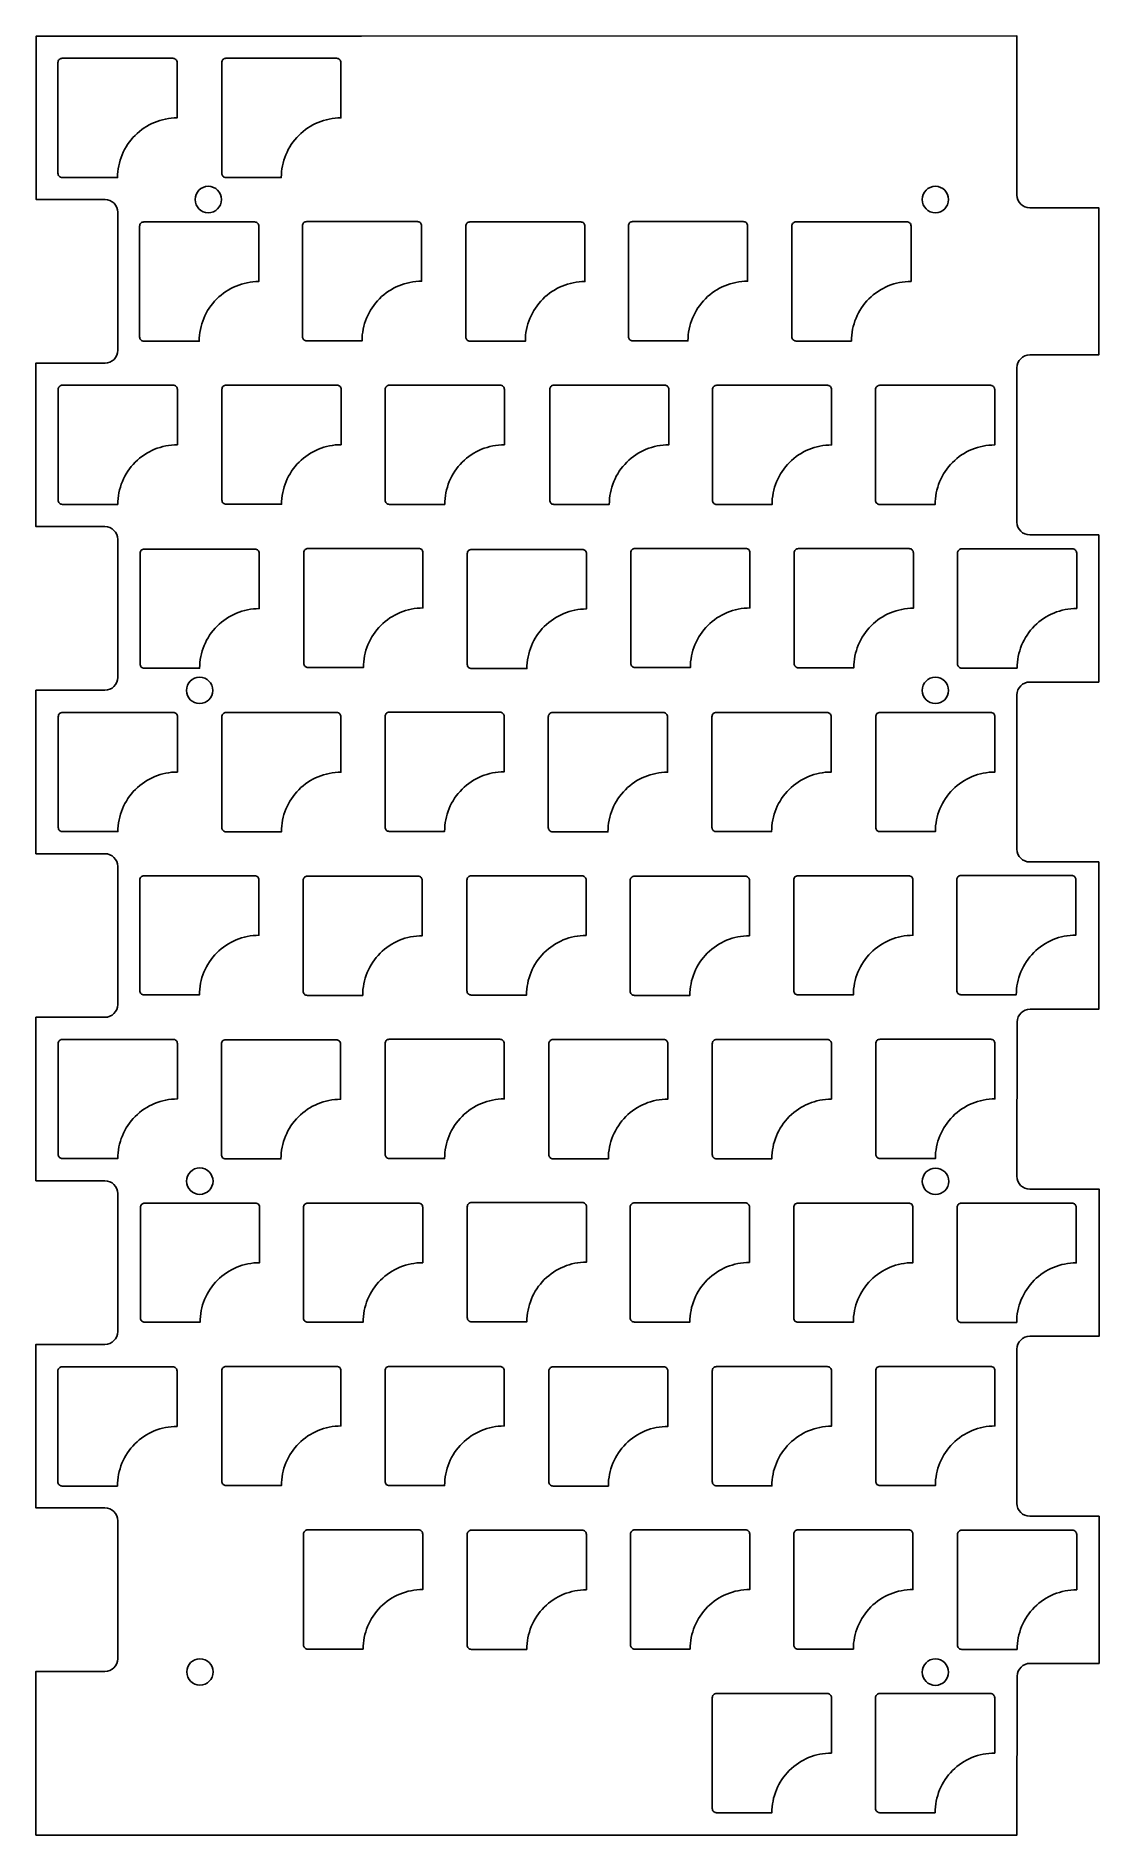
# Model space of a CAD drawing. Header units: millimetres. Extents: x 0 to 125, y 0 to 211.
import ezdxf

# ---------------------------------------------------------------- set-up
doc = ezdxf.new("R2010")
doc.units = ezdxf.units.MM
doc.layers.add('Contour', color=7, linetype='Continuous')

msp = doc.modelspace()

# ---------------------------------------------------------------- linework, layer by layer
at = {"layer": 'Contour', "color": 7, "linetype": 'Continuous'}
for p, q in [((8.11, 192), (8.11, 192)), ((116.7, 191.03), (116.7, 191.03)), ((9.61, 174.3), (9.61, 174.3)), ((115.2, 172.25), (115.2, 172.25)), ((8.1, 153.6), (8.1, 153.6)), ((116.7, 152.63), (116.7, 152.63)), ((9.6, 135.9), (9.6, 135.9)), ((115.2, 133.85), (115.2, 133.85)), ((8.1, 115.2), (8.1, 115.2)), ((116.7, 114.23), (116.7, 114.23)), ((9.6, 97.5), (9.6, 97.5)), ((115.24, 95.45), (115.24, 95.45)), ((8.1, 76.8), (8.1, 76.8)), ((116.7, 75.83), (116.7, 75.83)), ((9.6, 59.1), (9.6, 59.1)), ((115.2, 57.05), (115.2, 57.05)), ((8.1, 38.4), (8.1, 38.4)), ((116.7, 37.43), (116.7, 37.43)), ((9.6, 20.7), (9.6, 20.7)), ((115.24, 18.65), (115.24, 18.65))]:
    msp.add_line(p, q, dxfattribs=at)
at = {"layer": 'Contour', "color": 7, "linetype": 'Continuous', "flags": 128}
for points in [[(0, 0), (0, 19.2), (8.1, 19.2, 0.414409), (9.6, 20.7), (9.6, 36.9, 0.414214), (8.1, 38.4), (0, 38.4), (0, 57.6), (8.1, 57.6, 0.414018), (9.6, 59.1), (9.6, 75.3, 0.414214), (8.1, 76.8), (0, 76.8), (0, 96), (8.1, 96, 0.414409), (9.6, 97.5), (9.6, 113.7, 0.414214), (8.1, 115.2), (0, 115.2), (0, 134.4), (8.1, 134.4, 0.414409), (9.6, 135.9), (9.6, 152.1, 0.414214), (8.1, 153.6), (0, 153.6), (0, 172.8), (8.11, 172.8, 0.414214), (9.61, 174.3), (9.6, 190.5, 0.414214), (8.11, 192), (0.04, 192), (0.04, 211.19), (38.21, 211.18), (115.2, 211.2), (115.2, 192.53, 0.414018), (116.7, 191.03), (124.8, 191.03), (124.8, 173.75), (116.7, 173.75, 0.414018), (115.2, 172.25), (115.2, 154.13, 0.414018), (116.7, 152.63), (124.8, 152.63), (124.8, 135.35), (116.7, 135.35, 0.414214), (115.2, 133.85), (115.2, 115.73, 0.414018), (116.7, 114.23), (124.8, 114.23), (124.8, 96.95), (116.74, 96.95, 0.413627), (115.24, 95.45), (115.2, 77.33, 0.4148), (116.7, 75.83), (124.84, 75.83), (124.84, 58.55), (116.7, 58.55, 0.414018), (115.2, 57.05), (115.2, 38.93, 0.414018), (116.7, 37.43), (124.84, 37.43), (124.84, 20.15), (116.74, 20.15, 0.413627), (115.24, 18.65), (115.2, 0)], [(3.08, 208.58, 0.414214), (2.58, 208.08), (2.58, 195.08, 0.414214), (3.08, 194.58), (9.58, 194.58, -0.414214), (16.58, 201.58), (16.58, 208.08, 0.414214), (16.08, 208.58)], [(3.08, 208.58, 0.414214), (2.58, 208.08), (2.58, 195.08, 0.414214), (3.08, 194.58), (9.58, 194.58, -0.414214), (16.58, 201.58), (16.58, 208.08, 0.414214), (16.08, 208.58)], [(22.31, 208.58, 0.414214), (21.81, 208.08), (21.81, 195.08, 0.414214), (22.31, 194.58), (28.81, 194.58, -0.414214), (35.81, 201.58), (35.81, 208.08, 0.414214), (35.31, 208.58)], [(12.67, 189.37, 0.414214), (12.17, 188.87), (12.17, 175.87, 0.414214), (12.67, 175.37), (19.17, 175.37, -0.414214), (26.17, 182.37), (26.17, 188.87, 0.414214), (25.67, 189.37)], [(31.79, 189.41, 0.414214), (31.29, 188.91), (31.29, 175.91, 0.414214), (31.79, 175.41), (38.29, 175.41, -0.414214), (45.29, 182.41), (45.29, 188.91, 0.414214), (44.79, 189.41)], [(50.97, 189.37, 0.414214), (50.47, 188.87), (50.47, 175.87, 0.414214), (50.97, 175.37), (57.47, 175.37, -0.414214), (64.47, 182.37), (64.47, 188.87, 0.414214), (63.97, 189.37)], [(70.07, 189.41, 0.414214), (69.57, 188.91), (69.57, 175.91, 0.414214), (70.07, 175.41), (76.57, 175.41, -0.414214), (83.57, 182.41), (83.57, 188.91, 0.414214), (83.07, 189.41)], [(89.27, 189.39, 0.414214), (88.77, 188.89), (88.77, 175.89, 0.414214), (89.27, 175.39), (95.77, 175.39, -0.414214), (102.77, 182.39), (102.77, 188.89, 0.414214), (102.27, 189.39)], [(3.11, 170.21, 0.414214), (2.61, 169.71), (2.61, 156.71, 0.414214), (3.11, 156.21), (9.61, 156.21, -0.414214), (16.61, 163.21), (16.61, 169.71, 0.414214), (16.11, 170.21)], [(22.34, 170.22, 0.414214), (21.84, 169.72), (21.84, 156.72, 0.414214), (22.34, 156.22), (28.84, 156.22, -0.414214), (35.84, 163.22), (35.84, 169.72, 0.414214), (35.34, 170.22)], [(41.51, 170.21, 0.414214), (41.01, 169.71), (41.01, 156.71, 0.414214), (41.51, 156.21), (48.01, 156.21, -0.414214), (55.01, 163.21), (55.01, 169.71, 0.414214), (54.51, 170.21)], [(60.83, 170.21, 0.414214), (60.33, 169.71), (60.33, 156.71, 0.414214), (60.83, 156.21), (67.33, 156.21, -0.414214), (74.33, 163.21), (74.33, 169.71, 0.414214), (73.83, 170.21)], [(79.94, 170.19, 0.414214), (79.44, 169.69), (79.44, 156.69, 0.414214), (79.94, 156.19), (86.44, 156.19, -0.414214), (93.44, 163.19), (93.44, 169.69, 0.414214), (92.94, 170.19)], [(99.09, 170.19, 0.414214), (98.59, 169.69), (98.59, 156.69, 0.414214), (99.09, 156.19), (105.59, 156.19, -0.414214), (112.59, 163.19), (112.59, 169.69, 0.414214), (112.09, 170.19)], [(12.72, 150.97, 0.414214), (12.22, 150.47), (12.22, 137.47, 0.414214), (12.72, 136.97), (19.22, 136.97, -0.414214), (26.22, 143.97), (26.22, 150.47, 0.414214), (25.72, 150.97)], [(31.95, 151.05, 0.414214), (31.45, 150.55), (31.45, 137.55, 0.414214), (31.95, 137.05), (38.45, 137.05, -0.414214), (45.45, 144.05), (45.45, 150.55, 0.414214), (44.95, 151.05)], [(51.15, 150.93, 0.414214), (50.65, 150.43), (50.65, 137.43, 0.414214), (51.15, 136.93), (57.65, 136.93, -0.414214), (64.65, 143.93), (64.65, 150.43, 0.414214), (64.15, 150.93)], [(70.35, 151.05, 0.414214), (69.85, 150.55), (69.85, 137.55, 0.414214), (70.35, 137.05), (76.85, 137.05, -0.414214), (83.85, 144.05), (83.85, 150.55, 0.414214), (83.35, 151.05)], [(89.54, 151.02, 0.414214), (89.04, 150.52), (89.04, 137.52, 0.414214), (89.54, 137.02), (96.04, 137.02, -0.414214), (103.04, 144.02), (103.04, 150.52, 0.414214), (102.54, 151.02)], [(108.72, 150.99, 0.414214), (108.22, 150.49), (108.22, 137.49, 0.414214), (108.72, 136.99), (115.22, 136.99, -0.414214), (122.22, 143.99), (122.22, 150.49, 0.414214), (121.72, 150.99)], [(3.12, 131.79, 0.414214), (2.62, 131.29), (2.62, 118.29, 0.414214), (3.12, 117.79), (9.62, 117.79, -0.414214), (16.62, 124.79), (16.62, 131.29, 0.414214), (16.12, 131.79)], [(22.32, 131.77, 0.414214), (21.82, 131.27), (21.82, 118.27, 0.414214), (22.32, 117.77), (28.82, 117.77, -0.414214), (35.82, 124.77), (35.82, 131.27, 0.414214), (35.32, 131.77)], [(41.49, 131.82, 0.414214), (40.99, 131.32), (40.99, 118.32, 0.414214), (41.49, 117.82), (47.99, 117.82, -0.414214), (54.99, 124.82), (54.99, 131.32, 0.414214), (54.49, 131.82)], [(60.67, 131.77, 0.414214), (60.17, 131.27), (60.17, 118.27, 0.414214), (60.67, 117.77), (67.17, 117.77, -0.414214), (74.17, 124.77), (74.17, 131.27, 0.414214), (73.67, 131.77)], [(79.89, 131.79, 0.414214), (79.39, 131.29), (79.39, 118.29, 0.414214), (79.89, 117.79), (86.39, 117.79, -0.414214), (93.39, 124.79), (93.39, 131.29, 0.414214), (92.89, 131.79)], [(99.12, 131.79, 0.414214), (98.62, 131.29), (98.62, 118.29, 0.414214), (99.12, 117.79), (105.62, 117.79, -0.414214), (112.62, 124.79), (112.62, 131.29, 0.414214), (112.12, 131.79)], [(12.69, 112.62, 0.414214), (12.19, 112.12), (12.19, 99.12, 0.414214), (12.69, 98.62), (19.19, 98.62, -0.414214), (26.19, 105.62), (26.19, 112.12, 0.414214), (25.69, 112.62)], [(31.87, 112.57, 0.414214), (31.37, 112.07), (31.37, 99.07, 0.414214), (31.87, 98.57), (38.37, 98.57, -0.414214), (45.37, 105.57), (45.37, 112.07, 0.414214), (44.87, 112.57)], [(51.11, 112.61, 0.414214), (50.61, 112.11), (50.61, 99.11, 0.414214), (51.11, 98.61), (57.61, 98.61, -0.414214), (64.61, 105.61), (64.61, 112.11, 0.414214), (64.11, 112.61)], [(70.29, 112.57, 0.414214), (69.79, 112.07), (69.79, 99.07, 0.414214), (70.29, 98.57), (76.79, 98.57, -0.414214), (83.79, 105.57), (83.79, 112.07, 0.414214), (83.29, 112.57)], [(89.49, 112.62, 0.414214), (88.99, 112.12), (88.99, 99.12, 0.414214), (89.49, 98.62), (95.99, 98.62, -0.414214), (102.99, 105.62), (102.99, 112.12, 0.414214), (102.49, 112.62)], [(108.63, 112.65, 0.414214), (108.13, 112.15), (108.13, 99.15, 0.414214), (108.63, 98.65), (115.13, 98.65, -0.414214), (122.13, 105.65), (122.13, 112.15, 0.414214), (121.63, 112.65)], [(3.11, 93.41, 0.414214), (2.61, 92.91), (2.61, 79.91, 0.414214), (3.11, 79.41), (9.61, 79.41, -0.414214), (16.61, 86.41), (16.61, 92.91, 0.414214), (16.11, 93.41)], [(22.27, 93.37, 0.414214), (21.77, 92.87), (21.77, 79.87, 0.414214), (22.27, 79.37), (28.77, 79.37, -0.414214), (35.77, 86.37), (35.77, 92.87, 0.414214), (35.27, 93.37)], [(41.49, 93.42, 0.414214), (40.99, 92.92), (40.99, 79.92, 0.414214), (41.49, 79.42), (47.99, 79.42, -0.414214), (54.99, 86.42), (54.99, 92.92, 0.414214), (54.49, 93.42)], [(60.72, 93.39, 0.414214), (60.22, 92.89), (60.22, 79.89, 0.414214), (60.72, 79.39), (67.22, 79.39, -0.414214), (74.22, 86.39), (74.22, 92.89, 0.414214), (73.72, 93.39)], [(79.92, 93.39, 0.414214), (79.42, 92.89), (79.42, 79.89, 0.414214), (79.92, 79.39), (86.42, 79.39, -0.414214), (93.42, 86.39), (93.42, 92.89, 0.414214), (92.92, 93.39)], [(99.12, 93.42, 0.414214), (98.62, 92.92), (98.62, 79.92, 0.414214), (99.12, 79.42), (105.62, 79.42, -0.414214), (112.62, 86.42), (112.62, 92.92, 0.414214), (112.12, 93.42)], [(12.77, 74.19, 0.414214), (12.27, 73.69), (12.27, 60.69, 0.414214), (12.77, 60.19), (19.27, 60.19, -0.414214), (26.27, 67.19), (26.27, 73.69, 0.414214), (25.77, 74.19)], [(31.92, 74.19, 0.414214), (31.42, 73.69), (31.42, 60.69, 0.414214), (31.92, 60.19), (38.42, 60.19, -0.414214), (45.42, 67.19), (45.42, 73.69, 0.414214), (44.92, 74.19)], [(51.15, 74.25, 0.414214), (50.65, 73.75), (50.65, 60.75, 0.414214), (51.15, 60.25), (57.65, 60.25, -0.414214), (64.65, 67.25), (64.65, 73.75, 0.414214), (64.15, 74.25)], [(70.29, 74.22, 0.414214), (69.79, 73.72), (69.79, 60.72, 0.414214), (70.29, 60.22), (76.79, 60.22, -0.414214), (83.79, 67.22), (83.79, 73.72, 0.414214), (83.29, 74.22)], [(89.49, 74.19, 0.414214), (88.99, 73.69), (88.99, 60.69, 0.414214), (89.49, 60.19), (95.99, 60.19, -0.414214), (102.99, 67.19), (102.99, 73.69, 0.414214), (102.49, 74.19)], [(108.67, 74.17, 0.414214), (108.17, 73.67), (108.17, 60.67, 0.414214), (108.67, 60.17), (115.17, 60.17, -0.414214), (122.17, 67.17), (122.17, 73.67, 0.414214), (121.67, 74.17)], [(3.07, 54.97, 0.414214), (2.57, 54.47), (2.57, 41.47, 0.414214), (3.07, 40.97), (9.57, 40.97, -0.414214), (16.57, 47.97), (16.57, 54.47, 0.414214), (16.07, 54.97)], [(22.32, 55.02, 0.414214), (21.82, 54.52), (21.82, 41.52, 0.414214), (22.32, 41.02), (28.82, 41.02, -0.414214), (35.82, 48.02), (35.82, 54.52, 0.414214), (35.32, 55.02)], [(41.49, 55.02, 0.414214), (40.99, 54.52), (40.99, 41.52, 0.414214), (41.49, 41.02), (47.99, 41.02, -0.414214), (54.99, 48.02), (54.99, 54.52, 0.414214), (54.49, 55.02)], [(60.72, 54.97, 0.414214), (60.22, 54.47), (60.22, 41.47, 0.414214), (60.72, 40.97), (67.22, 40.97, -0.414214), (74.22, 47.97), (74.22, 54.47, 0.414214), (73.72, 54.97)], [(79.92, 54.99, 0.414214), (79.42, 54.49), (79.42, 41.49, 0.414214), (79.92, 40.99), (86.42, 40.99, -0.414214), (93.42, 47.99), (93.42, 54.49, 0.414214), (92.92, 54.99)], [(99.12, 55.02, 0.414214), (98.62, 54.52), (98.62, 41.52, 0.414214), (99.12, 41.02), (105.62, 41.02, -0.414214), (112.62, 48.02), (112.62, 54.52, 0.414214), (112.12, 55.02)], [(31.92, 35.82, 0.414214), (31.42, 35.32), (31.42, 22.32, 0.414214), (31.92, 21.82), (38.42, 21.82, -0.414214), (45.42, 28.82), (45.42, 35.32, 0.414214), (44.92, 35.82)], [(51.14, 35.79, 0.414214), (50.64, 35.29), (50.64, 22.29, 0.414214), (51.14, 21.79), (57.64, 21.79, -0.414214), (64.64, 28.79), (64.64, 35.29, 0.414214), (64.14, 35.79)], [(70.32, 35.82, 0.414214), (69.82, 35.32), (69.82, 22.32, 0.414214), (70.32, 21.82), (76.82, 21.82, -0.414214), (83.82, 28.82), (83.82, 35.32, 0.414214), (83.32, 35.82)], [(89.49, 35.82, 0.414214), (88.99, 35.32), (88.99, 22.32, 0.414214), (89.49, 21.82), (95.99, 21.82, -0.414214), (102.99, 28.82), (102.99, 35.32, 0.414214), (102.49, 35.82)], [(108.72, 35.79, 0.414214), (108.22, 35.29), (108.22, 22.29, 0.414214), (108.72, 21.79), (115.22, 21.79, -0.414214), (122.22, 28.79), (122.22, 35.29, 0.414214), (121.72, 35.79)], [(79.92, 16.62, 0.414214), (79.42, 16.12), (79.42, 3.12, 0.414214), (79.92, 2.62), (86.42, 2.62, -0.414214), (93.42, 9.62), (93.42, 16.12, 0.414214), (92.92, 16.62)], [(99.09, 16.62, 0.414214), (98.59, 16.12), (98.59, 3.12, 0.414214), (99.09, 2.62), (105.59, 2.62, -0.414214), (112.59, 9.62), (112.59, 16.12, 0.414214), (112.09, 16.62)]]:
    msp.add_lwpolyline(points, format="xyb", close=True, dxfattribs=at)
at = {"layer": 'Contour', "color": 7, "linetype": 'Continuous'}
for centre in [(20.24, 192), (105.62, 192), (19.22, 134.38), (105.62, 134.38), (19.24, 76.76), (105.64, 76.74), (19.26, 19.14), (105.62, 19.12)]:
    msp.add_circle(centre, 1.55, dxfattribs=at)

doc.saveas('drawing.dxf')
